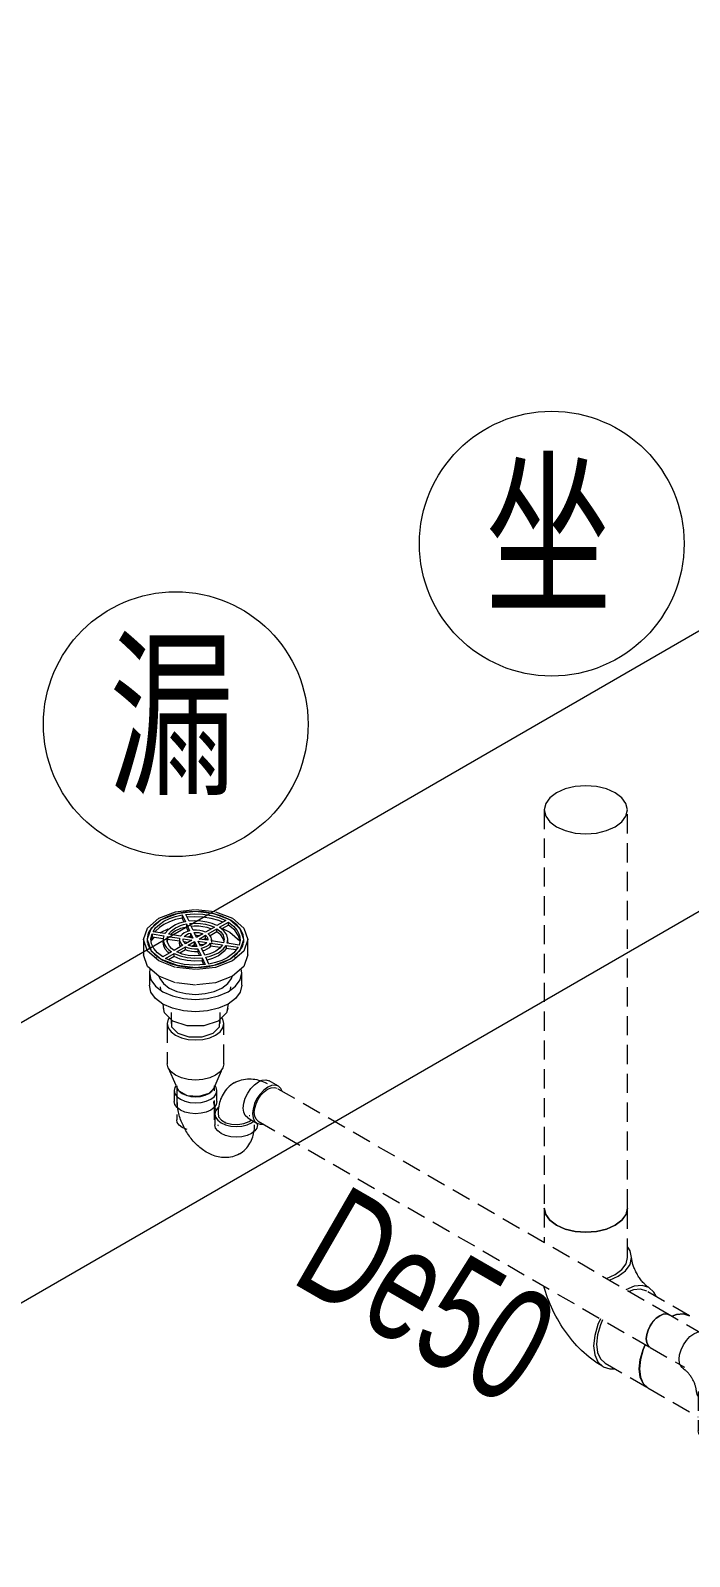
# Model space of a CAD drawing. Header units: millimetres. Extents: x 160489 to 365751, y -78341 to 15608.
# Drawn here: x 184804 to 185676, y -67727 to -65710 of the extents above; entities that cross this region are included whole.
import ezdxf

# ---------------------------------------------------------------- set-up
doc = ezdxf.new("R2010")
doc.units = ezdxf.units.MM
doc.linetypes.add('长划线_2', pattern=[38.1, 25.4, -12.7])
for name, color, linetype, lineweight in [('A-____-NOTE-TEXT', 7, 'Continuous', 5), ('G-____-____-SYMB', 7, 'Continuous', 5), ('P-PIPE-____-IDEN', 7, 'Continuous', 5), ('P-PIPE-____-OTLN', 7, 'Continuous', 35)]:
    doc.layers.add(name, color=color, linetype=linetype, lineweight=lineweight)
doc.styles.add('TJ_FangSong', font='', dxfattribs={"width": 0.7, "height": 150})
doc.styles.add('TJ_FangSong_B', font='', dxfattribs={"width": 0.7, "height": 175})
doc.styles.get('TJ_FangSong').set_extended_font_data('TJ_FangSong')
doc.styles.get('TJ_FangSong_B').set_extended_font_data('TJ_FangSong', bold=True)

# ---------------------------------------------------------------- blocks, each defined once
blk = doc.blocks.new('弯头_热熔对接-塑料-复合管 - 标准-2491998-卫生间WC1 排水系统图')
at = {"layer": 'P-PIPE-____-OTLN', "linetype": '长划线_2', "lineweight": 5}
for p, q in [((114658.9, -67267.1), (114658.9, -67312.6)), ((114768.9, -67332.4), (114768.9, -67267.1)), ((114741.4, -67359.9), (114752.8, -67354.8)), ((114745.1, -67362.3), (114756.7, -67357.1)), ((114851, -67409.3), (114794.5, -67376.6)), ((114739.5, -67471.9), (114796, -67504.5))]:
    blk.add_line(p, q, dxfattribs=at)
for points in [[(114658.9, -67267.1, 0), (114660.8, -67275.3, 0), (114666.3, -67283, 0), (114675.1, -67289.5, 0), (114686.4, -67294.6, 0), (114699.7, -67297.7, 0), (114713.9, -67298.8, 0), (114728.2, -67297.7, 0), (114741.4, -67294.6, 0), (114752.8, -67289.5, 0)], [(114752.8, -67289.5, 0), (114761.6, -67283, 0), (114767.1, -67275.3, 0), (114768.9, -67267.1, 0)], [(114756.7, -67357.1, 0), (114766.3, -67349.9, 0), (114772.4, -67341.4, 0), (114774.4, -67332.4, 0), (114772.4, -67323.4, 0), (114769.4, -67318.4, 0)], [(114752.8, -67354.8, 0), (114761.6, -67348.3, 0), (114767.1, -67340.6, 0), (114768.9, -67332.4, 0)], [(114797.2, -67371.9, 0), (114796.9, -67371.6, 0), (114796.4, -67371.3, 0), (114795.9, -67371, 0), (114795.2, -67370.5, 0), (114794.6, -67370, 0), (114793.8, -67369.3, 0), (114793, -67368.6, 0), (114792.2, -67367.9, 0), (114791.3, -67367, 0), (114790.4, -67366.1, 0), (114789.5, -67365.1, 0), (114788.6, -67364, 0), (114787.7, -67362.9, 0), (114786.8, -67361.8, 0), (114785.9, -67360.6, 0), (114785, -67359.3, 0), (114784.1, -67358, 0), (114783.2, -67356.7, 0), (114782.4, -67355.3, 0), (114781.6, -67353.9, 0), (114780.8, -67352.5, 0), (114780.1, -67351.1, 0), (114779.4, -67349.7, 0), (114778.7, -67348.3, 0), (114778.1, -67346.9, 0), (114777.5, -67345.5, 0), (114777, -67344.1, 0), (114776.6, -67342.8, 0), (114776.1, -67341.5, 0), (114775.8, -67340.3, 0), (114775.5, -67339.1, 0), (114775.2, -67337.9, 0), (114775, -67336.9, 0), (114774.8, -67335.9, 0), (114774.6, -67335, 0), (114774.6, -67334.2, 0), (114774.5, -67333.5, 0), (114774.5, -67332.9, 0), (114774.4, -67332.5, 0), (114774.4, -67332.4, 0)], [(114736.7, -67476.6, 0), (114732.8, -67474.3, 0), (114729.1, -67471.9, 0), (114725.4, -67469.3, 0), (114721.8, -67466.7, 0), (114718.3, -67463.9, 0), (114714.9, -67461.1, 0), (114711.6, -67458.2, 0), (114708.4, -67455.2, 0), (114705.3, -67452.1, 0), (114702.2, -67448.9, 0), (114699.2, -67445.7, 0), (114696.4, -67442.3, 0), (114693.6, -67438.9, 0), (114690.8, -67435.5, 0), (114688.2, -67432, 0), (114685.6, -67428.4, 0), (114683.2, -67424.8, 0), (114680.8, -67421.1, 0), (114678.5, -67417.3, 0), (114676.3, -67413.5, 0), (114674.2, -67409.7, 0), (114672.1, -67405.8, 0), (114670.2, -67401.8, 0), (114668.3, -67397.8, 0), (114666.6, -67393.8, 0), (114664.9, -67389.7, 0), (114663.4, -67385.6, 0), (114661.9, -67381.5, 0), (114660.6, -67377.3, 0), (114659.3, -67373.1, 0), (114658.5, -67370.1, 0)], [(114806.8, -67383.2, 0), (114804, -67378.2, 0), (114797.2, -67371.9, 0), (114788.4, -67369.1, 0), (114778, -67370.1, 0), (114767, -67374.9, 0)], [(114794.5, -67376.6, 0), (114786.4, -67374.1, 0), (114777, -67375.1, 0), (114771.4, -67377.1, 0)], [(114851, -67409.3, 0), (114843, -67406.8, 0), (114833.6, -67407.7, 0), (114827.9, -67409.8, 0)], [(114733.3, -67413.2, 0), (114729.9, -67420.9, 0), (114725.7, -67435.3, 0), (114724.2, -67449, 0), (114725.7, -67460.9, 0), (114729.9, -67470.3, 0), (114736.7, -67476.6, 0), (114745.6, -67479.4, 0), (114751.3, -67479.3, 0)], [(114736.1, -67414.8, 0), (114733.3, -67421.2, 0), (114729.4, -67434.3, 0), (114728.1, -67446.7, 0), (114729.4, -67457.6, 0), (114733.3, -67466.2, 0), (114739.5, -67471.9, 0)], [(114792.6, -67447.6, 0), (114789.9, -67453.9, 0), (114786, -67467, 0), (114784.7, -67479.4, 0), (114786, -67490.2, 0), (114789.9, -67498.8, 0), (114796, -67504.5, 0)]]:
    blk.add_polyline3d(points, dxfattribs=at)
blk = doc.blocks.new('存水弯_P 型-塑料-复合管 - 标准-2506992-卫生间WC1 排水系统图')
at = {"layer": 'P-PIPE-____-OTLN', "linetype": '长划线_2', "lineweight": 5}
for p, q in [((114307.3, -67105.8), (114295, -67098.7)), ((114169.5, -67111.5), (114169.5, -67125.8)), ((114226, -67125.8), (114226, -67111.5)), ((114223.4, -67142.6), (114223.4, -67156.9)), ((114266.7, -67147.7), (114279, -67154.8)), ((114268.7, -67152.5), (114271.6, -67150.4)), ((114276, -67140), (114276, -67140.1)), ((114237.9, -67152.1), (114237.8, -67152)), ((114271.6, -67154.2), (114274.6, -67152.2)), ((114279.9, -67156.9), (114279.9, -67155.1))]:
    blk.add_line(p, q, dxfattribs=at)
for points in [[(114172, -67104.7, 0), (114170.4, -67107.3, 0), (114169.5, -67111.5, 0), (114170.4, -67115.7, 0), (114173.3, -67119.7, 0), (114177.8, -67123, 0), (114183.6, -67125.6, 0), (114190.4, -67127.3, 0), (114197.8, -67127.8, 0), (114205.1, -67127.3, 0), (114211.9, -67125.6, 0), (114217.8, -67123, 0)], [(114217.8, -67123, 0), (114222.2, -67119.7, 0), (114225.1, -67115.7, 0), (114226, -67111.5, 0), (114225.1, -67107.3, 0), (114223.7, -67105, 0)], [(114248.8, -67101.4, 0), (114246.5, -67102.8, 0), (114244.3, -67104.4, 0), (114242.3, -67106.1, 0), (114240.3, -67107.9, 0), (114238.6, -67109.9, 0), (114236.9, -67111.9, 0), (114235.4, -67114, 0), (114234.1, -67116.1, 0), (114232.9, -67118.3, 0), (114231.9, -67120.6, 0), (114230.9, -67122.8, 0), (114230.1, -67125.1, 0), (114229.5, -67127.4, 0), (114228.9, -67129.7, 0), (114228.4, -67132, 0), (114228.1, -67134.3, 0), (114227.8, -67136.6, 0), (114227.6, -67138.9, 0), (114227.5, -67141.2, 0), (114227.5, -67142.6, 0)], [(114248.8, -67101.4, 0), (114251.2, -67100.1, 0), (114253.6, -67099, 0), (114256.1, -67098.1, 0), (114258.7, -67097.3, 0), (114261.2, -67096.8, 0), (114263.8, -67096.4, 0), (114266.4, -67096.1, 0), (114268.9, -67096, 0), (114271.4, -67096.1, 0), (114273.9, -67096.3, 0), (114276.3, -67096.6, 0), (114278.7, -67097.1, 0), (114281, -67097.6, 0), (114283.2, -67098.3, 0), (114285.5, -67099, 0), (114287.6, -67099.9, 0), (114289.8, -67100.8, 0), (114291.8, -67101.8, 0), (114292.6, -67102.1, 0)], [(114266.7, -67147.7, 0), (114263.5, -67144.7, 0), (114261.5, -67140.3, 0), (114260.8, -67134.7, 0), (114261.5, -67128.3, 0), (114263.5, -67121.6, 0), (114266.7, -67115, 0), (114270.8, -67108.9, 0), (114275.6, -67103.8, 0), (114280.8, -67100.1, 0)], [(114293.2, -67107.2, 0), (114288, -67111, 0), (114283.2, -67116.1, 0), (114279, -67122.1, 0), (114275.8, -67128.7, 0), (114273.8, -67135.5, 0), (114273.2, -67141.8, 0), (114273.8, -67147.4, 0), (114275.8, -67151.8, 0), (114279, -67154.8, 0), (114283.2, -67156.1, 0), (114286.8, -67155.8, 0)], [(114280.8, -67100.1, 0), (114286, -67097.9, 0), (114290.8, -67097.4, 0), (114295, -67098.7, 0)], [(114312.2, -67112.3, 0), (114310.5, -67108.7, 0), (114307.3, -67105.8, 0), (114303.2, -67104.5, 0), (114298.3, -67105, 0), (114293.2, -67107.2, 0)], [(114217.8, -67137.3, 0), (114211.9, -67139.9, 0), (114205.1, -67141.5, 0), (114197.8, -67142.1, 0), (114190.4, -67141.5, 0), (114183.6, -67139.9, 0), (114177.8, -67137.3, 0), (114173.3, -67133.9, 0), (114170.4, -67130, 0), (114169.5, -67125.8, 0)], [(114255.8, -67195.2, 0), (114253.6, -67196.4, 0), (114251.2, -67197.4, 0), (114248.9, -67198.3, 0), (114246.5, -67199, 0), (114244, -67199.5, 0), (114241.6, -67199.9, 0), (114239.2, -67200.1, 0), (114236.8, -67200.2, 0), (114234.5, -67200.2, 0), (114232.2, -67200, 0), (114230, -67199.7, 0), (114227.8, -67199.2, 0), (114225.6, -67198.7, 0), (114223.5, -67198.1, 0), (114221.5, -67197.4, 0), (114219.5, -67196.7, 0), (114217.5, -67195.8, 0), (114215.6, -67194.9, 0), (114213.8, -67194, 0), (114212, -67192.9, 0), (114210.2, -67191.8, 0), (114208.5, -67190.7, 0), (114206.8, -67189.5, 0), (114205.2, -67188.3, 0), (114203.6, -67187, 0), (114202, -67185.6, 0), (114200.5, -67184.2, 0), (114199, -67182.8, 0), (114197.5, -67181.4, 0), (114196.1, -67179.9, 0), (114194.7, -67178.3, 0), (114193.4, -67176.7, 0), (114192.1, -67175.1, 0), (114190.8, -67173.5, 0), (114189.6, -67171.8, 0), (114188.4, -67170.1, 0), (114187.2, -67168.4, 0), (114186.1, -67166.6, 0), (114185, -67164.9, 0), (114184, -67163, 0), (114183, -67161.2, 0), (114182.1, -67159.4, 0), (114181.2, -67157.5, 0), (114180.3, -67155.6, 0), (114179.5, -67153.7, 0), (114178.7, -67151.8, 0), (114178, -67149.8, 0), (114177.3, -67147.9, 0), (114176.7, -67145.9, 0), (114176.2, -67143.9, 0), (114175.6, -67141.9, 0), (114175.2, -67139.9, 0), (114174.8, -67137.9, 0), (114174.4, -67135.8, 0), (114174.1, -67133.8, 0), (114173.9, -67131.8, 0), (114173.8, -67129.7, 0), (114173.7, -67127.6, 0), (114173.6, -67125.8, 0)], [(114226, -67125.8, 0), (114225.1, -67130, 0), (114222.2, -67133.9, 0), (114217.8, -67137.3, 0)], [(114225, -67137.4, 0), (114224.7, -67136.6, 0), (114224.3, -67135.7, 0), (114223.9, -67134.9, 0), (114223.6, -67134, 0), (114223.3, -67133.2, 0), (114223.1, -67132.4, 0), (114222.8, -67131.6, 0), (114222.6, -67130.8, 0), (114222.4, -67130.1, 0), (114222.3, -67129.3, 0), (114222.2, -67128.7, 0), (114222.1, -67128, 0), (114222, -67127.4, 0), (114221.9, -67126.9, 0), (114221.9, -67126.3, 0), (114221.9, -67125.9, 0), (114221.9, -67125.8, 0)], [(114228.1, -67133.5, 0), (114227.1, -67134.4, 0), (114224.3, -67138.4, 0), (114223.4, -67142.6, 0), (114224.3, -67146.8, 0), (114227.1, -67150.8, 0), (114231.6, -67154.2, 0), (114237.5, -67156.8, 0), (114244.3, -67158.4, 0), (114251.6, -67158.9, 0), (114259, -67158.4, 0), (114265.8, -67156.8, 0), (114271.6, -67154.2, 0)], [(114227.6, -67141.4, 0), (114228.3, -67146.2, 0), (114231.9, -67150.6, 0), (114237.8, -67154, 0), (114245.4, -67156.1, 0), (114253.7, -67156.5, 0), (114261.8, -67155.2, 0), (114268.7, -67152.5, 0)], [(114268.6, -67144.3, 0), (114268.6, -67144.3, 0), (114268.7, -67144.3, 0), (114268.9, -67144.4, 0), (114269.2, -67144.5, 0), (114269.5, -67144.6, 0), (114269.6, -67144.6, 0)], [(114271.6, -67168.4, 0), (114265.8, -67171, 0), (114259, -67172.6, 0), (114251.6, -67173.2, 0), (114244.3, -67172.6, 0), (114237.5, -67171, 0), (114231.6, -67168.4, 0), (114227.1, -67165, 0), (114224.3, -67161.1, 0), (114223.4, -67156.9, 0)], [(114227.4, -67158.1, 0), (114227.4, -67158.1, 0), (114227.4, -67158, 0), (114227.5, -67157.8, 0), (114227.5, -67157.6, 0), (114227.5, -67157.3, 0), (114227.5, -67156.9, 0), (114227.5, -67156.9, 0)], [(114255.8, -67195.2, 0), (114258, -67193.8, 0), (114260, -67192.4, 0), (114262, -67190.7, 0), (114263.8, -67189, 0), (114265.5, -67187.2, 0), (114267, -67185.3, 0), (114268.4, -67183.3, 0), (114269.6, -67181.3, 0), (114270.8, -67179.2, 0), (114271.7, -67177.1, 0), (114272.6, -67175, 0), (114273.3, -67172.9, 0), (114274, -67170.8, 0), (114274.5, -67168.7, 0), (114274.9, -67166.6, 0), (114275.3, -67164.5, 0), (114275.5, -67162.4, 0), (114275.7, -67160.3, 0), (114275.8, -67158.2, 0), (114275.8, -67156.9, 0)], [(114279.9, -67156.9, 0), (114279, -67161.1, 0), (114276.1, -67165, 0), (114271.6, -67168.4, 0)]]:
    blk.add_polyline3d(points, dxfattribs=at)
blk = doc.blocks.new('P-有水封地漏 - 圆形 - PVC-U - 50 mm-2508901-卫生间WC1 排水系统图')
at = {"layer": 'P-PIPE-____-OTLN', "linetype": '长划线_2', "lineweight": 5}
for p, q in [((114180.1, -66879.4), (114184.3, -66888.5)), ((114180.1, -66879.4), (114180.1, -66883.5)), ((114182.6, -66888.9), (114180.1, -66883.5)), ((114189.1, -66887.8), (114184.9, -66878.7)), ((114237.7, -66886.8), (114226.1, -66893.5)), ((114140.2, -66908.6), (114138.9, -66913.6)), ((114140.2, -66904.5), (114156, -66906.9)), ((114140.2, -66904.5), (114140.2, -66908.6)), ((114155.1, -66910.9), (114140.2, -66908.6)), ((114157.3, -66904.1), (114141.5, -66901.7)), ((114160.8, -66907.7), (114176.6, -66910.1)), ((114160.8, -66907.7), (114160.8, -66911.8)), ((114177.9, -66907.3), (114162.1, -66904.9)), ((114194.2, -66909.9), (114182.8, -66908.1)), ((114185.6, -66891.3), (114189.9, -66900.5)), ((114185.6, -66891.3), (114185.6, -66895.4)), ((114188.2, -66900.9), (114185.6, -66895.4)), ((114194.7, -66899.7), (114190.4, -66890.6)), ((114191.2, -66903.3), (114194.2, -66909.9)), ((114191.2, -66903.3), (114191.2, -66907.4)), ((114192.2, -66909.5), (114191.2, -66907.4)), ((114199, -66909.1), (114196, -66902.5)), ((114207.4, -66904.3), (114199, -66909.1)), ((114202.6, -66911.2), (114210.9, -66906.3)), ((114210.9, -66910.4), (114210.9, -66906.3)), ((114222.6, -66895.5), (114211, -66902.2)), ((114214.5, -66904.3), (114226.1, -66897.6)), ((114226.1, -66901.7), (114217.1, -66906.8)), ((114226.1, -66901.7), (114226.1, -66897.6)), ((114229.6, -66895.5), (114241.2, -66888.9)), ((114241.2, -66892.9), (114232.5, -66897.9)), ((114233.3, -66897.5), (114243, -66902.1)), ((114241.2, -66892.9), (114241.2, -66888.9)), ((114243, -66902.1), (114256.5, -66913.6)), ((114128.8, -66911.9), (114128.8, -66932.3)), ((114133.8, -66911.9), (114133.8, -66916)), ((114133.8, -66911.9), (114138.4, -66925.7)), ((114138.6, -66926), (114139.1, -66926.7)), ((114139, -66913.6), (114143.3, -66908.9)), ((114139.1, -66926.7), (114152.5, -66938)), ((114165.9, -66928.3), (114154.3, -66934.9)), ((114155.1, -66911.9), (114155.1, -66916)), ((114160.8, -66911.8), (114160.2, -66914.3)), ((114176.6, -66914.2), (114160.8, -66911.8)), ((114181, -66919.5), (114169.4, -66926.2)), ((114172.9, -66928.3), (114184.5, -66921.6)), ((114176.4, -66911.9), (114176.4, -66916)), ((114184.5, -66925.7), (114177.1, -66929.9)), ((114181.5, -66910.9), (114192.9, -66912.6)), ((114187.3, -66915.9), (114182.5, -66915.1)), ((114184.5, -66925.7), (114184.5, -66921.6)), ((114192.9, -66912.6), (114184.6, -66917.5)), ((114188.1, -66919.5), (114196.5, -66914.7)), ((114196.5, -66918.8), (114192.8, -66920.9)), ((114196.5, -66914.7), (114199.5, -66921.3)), ((114196.5, -66918.8), (114196.5, -66914.7)), ((114197.6, -66921.3), (114196.5, -66918.8)), ((114200.8, -66924.1), (114205.1, -66933.2)), ((114200.8, -66924.1), (114200.8, -66928.2)), ((114203.2, -66933.3), (114200.8, -66928.2)), ((114201.3, -66913.9), (114212.7, -66915.7)), ((114204.3, -66920.5), (114201.3, -66913.9)), ((114214, -66912.9), (114202.6, -66911.2)), ((114208.2, -66919.1), (114203.8, -66918.4)), ((114209.9, -66932.5), (114205.7, -66923.3)), ((114210.9, -66910.4), (114208.2, -66912)), ((114217.6, -66916.5), (114233.4, -66918.9)), ((114217.6, -66916.5), (114217.6, -66920.5)), ((114230.4, -66922.5), (114217.6, -66920.5)), ((114234.7, -66916.1), (114218.9, -66913.7)), ((114219.1, -66916), (114219.1, -66911.9)), ((114238.2, -66919.7), (114254, -66922.1)), ((114238.2, -66919.7), (114238.2, -66923.7)), ((114251.2, -66925.7), (114238.2, -66923.7)), ((114255.3, -66919.3), (114239.5, -66916.9)), ((114240.4, -66916), (114240.4, -66911.9)), ((114240.4, -66915.3), (114240.4, -66917)), ((114261.8, -66916), (114261.8, -66911.9)), ((114266.8, -66932.3), (114266.8, -66911.9)), ((114145.4, -66934.8), (114145.5, -66935.6)), ((114157.8, -66937), (114169.4, -66930.3)), ((114169.4, -66934.4), (114162, -66938.7)), ((114169.4, -66934.4), (114169.4, -66930.3)), ((114206.4, -66936), (114210.6, -66945.1)), ((114206.4, -66936), (114206.4, -66940.1)), ((114208.7, -66945.3), (114206.4, -66940.1)), ((114215.4, -66944.4), (114211.2, -66935.3)), ((114250, -66935.6), (114250.1, -66934.8)), ((114136.8, -66956), (114136.8, -66972.3)), ((114258.8, -66955.9), (114258.1, -66950.9)), ((114258.8, -66972.3), (114258.8, -66956)), ((114151.1, -66974.5), (114151.6, -66978.1)), ((114243.9, -66978.1), (114244.4, -66974.5)), ((114154.3, -66997), (114155.4, -67004.5)), ((114165.3, -67008.5), (114165.3, -67022.9)), ((114230.3, -67022.9), (114230.3, -67008.5)), ((114240.1, -67004.5), (114241.2, -66997))]:
    blk.add_line(p, q, dxfattribs=at)
for points in [[(114149, -66940.1, 0), (114134, -66927.1, 0), (114128.8, -66911.9, 0), (114134, -66896.7, 0), (114149, -66883.7, 0), (114171.3, -66875.1, 0), (114197.8, -66872.1, 0), (114224.2, -66875.1, 0), (114246.5, -66883.7, 0)], [(114243, -66885.8, 0), (114222.2, -66877.8, 0), (114197.8, -66874.9, 0), (114173.3, -66877.8, 0), (114152.5, -66885.8, 0), (114138.6, -66897.8, 0), (114133.8, -66911.6, 0)], [(114152.5, -66885.8, 0), (114143, -66892.8, 0), (114136.6, -66900.9, 0)], [(114141.5, -66901.7, 0), (114145, -66896.6, 0), (114149.9, -66892, 0), (114156, -66887.8, 0)], [(114246.5, -66883.7, 0), (114261.5, -66896.7, 0), (114266.8, -66911.9, 0), (114261.5, -66927.1, 0), (114246.5, -66940.1, 0), (114224.2, -66948.7, 0), (114197.8, -66951.7, 0), (114171.3, -66948.7, 0), (114149, -66940.1, 0)], [(114178.8, -66876.6, 0), (114169.2, -66878.8, 0), (114160.4, -66881.9, 0), (114152.5, -66885.8, 0)], [(114156, -66887.8, 0), (114163.2, -66884.3, 0), (114171.3, -66881.4, 0), (114180.1, -66879.4, 0)], [(114180.1, -66883.5, 0), (114171.3, -66885.5, 0), (114163.3, -66888.3, 0), (114156, -66891.9, 0)], [(114184.3, -66888.5, 0), (114179.7, -66889.6, 0), (114175.4, -66890.9, 0), (114171.3, -66892.6, 0), (114167.6, -66894.5, 0)], [(114183.6, -66875.9, 0), (114181.2, -66876.2, 0), (114178.8, -66876.6, 0)], [(114241.2, -66884.8, 0), (114231.4, -66880.5, 0), (114220.2, -66877.3, 0), (114208.3, -66875.5, 0), (114195.9, -66875, 0), (114183.6, -66875.9, 0)], [(114184.9, -66878.7, 0), (114196.2, -66877.8, 0), (114207.5, -66878.3, 0), (114218.4, -66880, 0), (114228.6, -66882.9, 0), (114237.7, -66886.8, 0)], [(114233.8, -66889, 0), (114228.6, -66886.9, 0), (114218.4, -66884.1, 0), (114207.5, -66882.4, 0), (114196.2, -66881.9, 0), (114186.7, -66882.5, 0)], [(114226.1, -66893.5, 0), (114219.7, -66890.8, 0), (114212.6, -66888.8, 0), (114204.9, -66887.6, 0), (114197, -66887.3, 0), (114189.1, -66887.8, 0)], [(114198.3, -66948.8, 0), (114222.2, -66946, 0), (114243, -66938, 0), (114256.9, -66926, 0), (114261.8, -66911.9, 0), (114256.9, -66897.8, 0), (114243, -66885.8, 0)], [(114244.7, -66886.8, 0), (114243, -66885.8, 0), (114241.2, -66884.8, 0)], [(114260.2, -66920.1, 0), (114261.7, -66913, 0), (114260.9, -66905.8, 0), (114257.7, -66898.9, 0), (114252.2, -66892.5, 0), (114244.7, -66886.8, 0)], [(114135.3, -66903.7, 0), (114133.8, -66910.8, 0), (114134.6, -66918, 0), (114137.8, -66924.9, 0), (114143.3, -66931.3, 0), (114150.8, -66937, 0)], [(114136.6, -66900.9, 0), (114135.9, -66902.3, 0), (114135.3, -66903.7, 0)], [(114154.3, -66934.9, 0), (114147.5, -66929.7, 0), (114142.5, -66923.8, 0), (114139.6, -66917.5, 0), (114138.8, -66911, 0), (114140.2, -66904.5, 0)], [(114156, -66891.9, 0), (114149.9, -66896.1, 0), (114145, -66900.7, 0), (114143.9, -66902.1, 0)], [(114150.9, -66903, 0), (114152.5, -66902.1, 0), (114161.7, -66897.7, 0)], [(114156, -66906.9, 0), (114155.1, -66910.7, 0), (114155.3, -66914.5, 0), (114156.5, -66918.3, 0), (114158.7, -66921.9, 0), (114161.9, -66925.2, 0), (114165.9, -66928.3, 0)], [(114167.6, -66894.5, 0), (114161.4, -66899, 0), (114157.3, -66904.1, 0)], [(114169.4, -66926.2, 0), (114166, -66923.6, 0), (114163.3, -66920.6, 0), (114161.4, -66917.5, 0), (114160.3, -66914.3, 0), (114160.1, -66911, 0), (114160.8, -66907.7, 0)], [(114162.1, -66904.9, 0), (114165.8, -66900.4, 0), (114171.1, -66896.5, 0)], [(114171.1, -66900.6, 0), (114168.2, -66902.5, 0), (114165.8, -66904.5, 0), (114164.9, -66905.3, 0)], [(114171.1, -66896.5, 0), (114174.3, -66894.9, 0), (114177.9, -66893.4, 0), (114181.6, -66892.2, 0), (114185.6, -66891.3, 0)], [(114185.6, -66895.4, 0), (114177.9, -66897.5, 0), (114171.1, -66900.6, 0)], [(114182.7, -66903.2, 0), (114179.9, -66905.1, 0), (114177.9, -66907.3, 0)], [(114189.9, -66900.5, 0), (114187.3, -66901.2, 0), (114184.8, -66902.1, 0), (114182.7, -66903.2, 0)], [(114182.8, -66908.1, 0), (114184.3, -66906.6, 0), (114186.2, -66905.2, 0)], [(114186.2, -66905.2, 0), (114188.5, -66904.1, 0), (114191.2, -66903.3, 0)], [(114191.2, -66907.4, 0), (114188.5, -66908.2, 0), (114187.3, -66908.8, 0)], [(114190.4, -66890.6, 0), (114197.3, -66890.2, 0), (114204.1, -66890.5, 0), (114210.8, -66891.5, 0), (114217, -66893.2, 0), (114222.6, -66895.5, 0)], [(114218, -66897.6, 0), (114212.9, -66896.1, 0), (114207.5, -66895, 0), (114201.9, -66894.4, 0), (114196.1, -66894.3, 0), (114192.3, -66894.5, 0)], [(114211, -66902.2, 0), (114207.3, -66900.9, 0), (114203.3, -66900, 0), (114199, -66899.6, 0), (114194.7, -66899.7, 0)], [(114196, -66902.5, 0), (114199, -66902.5, 0), (114202, -66902.8, 0), (114204.8, -66903.4, 0), (114207.4, -66904.3, 0)], [(114202.7, -66907, 0), (114202, -66906.9, 0), (114199, -66906.6, 0), (114197.9, -66906.6, 0)], [(114210.9, -66906.3, 0), (114212.5, -66907.8, 0), (114213.5, -66909.5, 0), (114214, -66911.2, 0), (114214, -66912.9, 0)], [(114218.9, -66913.7, 0), (114219, -66911.2, 0), (114218.4, -66908.7, 0), (114216.8, -66906.4, 0), (114214.5, -66904.3, 0)], [(114226.1, -66897.6, 0), (114231, -66901.7, 0), (114234.1, -66906.3, 0), (114235.4, -66911.2, 0), (114234.7, -66916.1, 0)], [(114235.2, -66913.6, 0), (114234.1, -66910.4, 0), (114231, -66905.7, 0), (114226.1, -66901.7, 0)], [(114239.5, -66916.9, 0), (114240.4, -66911.2, 0), (114239, -66905.5, 0), (114235.3, -66900.2, 0), (114229.6, -66895.5, 0)], [(114241.2, -66888.9, 0), (114248, -66894.1, 0), (114253, -66900, 0), (114255.9, -66906.3, 0), (114256.7, -66912.8, 0), (114255.3, -66919.3, 0)], [(114256.6, -66913.6, 0), (114254.7, -66907.2, 0), (114249.5, -66899.6, 0), (114241.2, -66892.9, 0)], [(114162.7, -66930, 0), (114161.2, -66928.7, 0), (114157.7, -66924.5, 0), (114155.7, -66920.1, 0), (114155.1, -66915.6, 0)], [(114205.1, -66933.2, 0), (114196.5, -66933.6, 0), (114188, -66932.9, 0), (114180, -66931.1, 0), (114172.9, -66928.3, 0)], [(114178.3, -66921.1, 0), (114177.1, -66919.2, 0), (114176.5, -66916.7, 0), (114176.4, -66916, 0)], [(114176.6, -66910.1, 0), (114176.5, -66912.6, 0), (114177.1, -66915.1, 0), (114178.7, -66917.4, 0), (114181, -66919.5, 0)], [(114184.6, -66917.5, 0), (114183, -66916, 0), (114182, -66914.3, 0), (114181.5, -66912.6, 0), (114181.5, -66910.9, 0)], [(114184.5, -66921.6, 0), (114188.2, -66922.9, 0), (114192.2, -66923.8, 0), (114196.5, -66924.2, 0), (114200.8, -66924.1, 0)], [(114200.8, -66928.2, 0), (114196.5, -66928.3, 0), (114192.2, -66927.9, 0), (114188.2, -66927, 0), (114184.5, -66925.7, 0)], [(114199.5, -66921.3, 0), (114196.5, -66921.3, 0), (114193.5, -66921, 0), (114190.7, -66920.4, 0), (114188.1, -66919.5, 0)], [(114209.3, -66918.6, 0), (114207, -66919.7, 0), (114204.3, -66920.5, 0)], [(114205.7, -66923.3, 0), (114209.5, -66922.2, 0), (114212.8, -66920.6, 0)], [(114212.8, -66924.7, 0), (114209.5, -66926.3, 0), (114207.4, -66927, 0)], [(114212.7, -66915.7, 0), (114211.2, -66917.2, 0), (114209.3, -66918.6, 0)], [(114224.4, -66927.3, 0), (114220, -66929.4, 0), (114215.2, -66931.2, 0), (114209.9, -66932.5, 0)], [(114213.1, -66912.8, 0), (114212.5, -66911.9, 0), (114210.9, -66910.4, 0)], [(114212.8, -66920.6, 0), (114215.6, -66918.7, 0), (114217.6, -66916.5, 0)], [(114217.6, -66920.5, 0), (114215.6, -66922.8, 0), (114212.8, -66924.7, 0)], [(114233.4, -66918.9, 0), (114229.7, -66923.4, 0), (114224.4, -66927.3, 0)], [(114227.9, -66929.3, 0), (114234.1, -66924.8, 0), (114238.2, -66919.7, 0)], [(114238.2, -66923.7, 0), (114235.7, -66927.3, 0), (114232.2, -66930.5, 0), (114227.9, -66933.4, 0)], [(114254, -66922.1, 0), (114248.2, -66929.5, 0), (114239.5, -66936, 0)], [(114243, -66938, 0), (114252.5, -66931, 0), (114258.9, -66922.8, 0)], [(114258.9, -66922.8, 0), (114259.6, -66921.5, 0), (114260.2, -66920.1, 0)], [(114149, -66960.5, 0), (114134, -66947.6, 0), (114128.8, -66932.3, 0)], [(114266.8, -66932.3, 0), (114261.5, -66947.6, 0), (114246.5, -66960.5, 0), (114224.2, -66969.1, 0), (114197.8, -66972.1, 0), (114171.3, -66969.1, 0), (114149, -66960.5, 0)], [(114150.8, -66937, 0), (114152.5, -66938, 0), (114154.3, -66939, 0)], [(114152.5, -66938, 0), (114173.3, -66946, 0), (114197.8, -66948.8, 0)], [(114154.3, -66939, 0), (114164.2, -66943.4, 0), (114175.3, -66946.5, 0), (114187.2, -66948.3, 0), (114199.6, -66948.8, 0), (114211.9, -66947.9, 0)], [(114210.6, -66945.1, 0), (114196.5, -66946, 0), (114182.5, -66944.8, 0), (114169.3, -66941.8, 0), (114157.8, -66937, 0)], [(114169.4, -66930.3, 0), (114177.5, -66933.6, 0), (114186.7, -66935.7, 0), (114196.5, -66936.5, 0), (114206.4, -66936, 0)], [(114206.4, -66940.1, 0), (114196.5, -66940.6, 0), (114186.7, -66939.8, 0), (114177.5, -66937.7, 0), (114169.4, -66934.4, 0)], [(114211.2, -66935.3, 0), (114217.3, -66933.8, 0), (114222.9, -66931.8, 0), (114227.9, -66929.3, 0)], [(114211.9, -66947.9, 0), (114214.3, -66947.6, 0), (114216.7, -66947.2, 0)], [(114227.9, -66933.4, 0), (114220.2, -66936.9, 0), (114213, -66939, 0)], [(114239.5, -66936, 0), (114232.3, -66939.5, 0), (114224.2, -66942.4, 0), (114215.4, -66944.4, 0)], [(114216.7, -66947.2, 0), (114226.3, -66945, 0), (114235.1, -66941.9, 0), (114243, -66938, 0)], [(114137.4, -66950.9, 0), (114136.8, -66956, 0), (114138.8, -66965.1, 0), (114144.9, -66973.6, 0), (114154.6, -66980.9, 0), (114167.3, -66986.5, 0), (114182, -66990, 0), (114197.8, -66991.2, 0), (114213.5, -66990, 0), (114228.3, -66986.5, 0), (114240.9, -66980.9, 0)], [(114149.3, -66960.7, 0), (114150.3, -66963.3, 0), (114155.2, -66970.2, 0), (114163, -66976, 0)], [(114163, -66976, 0), (114173.2, -66980.6, 0), (114185, -66983.4, 0), (114197.8, -66984.4, 0), (114210.5, -66983.4, 0), (114222.3, -66980.6, 0), (114232.5, -66976, 0), (114240.3, -66970.2, 0), (114245.2, -66963.3, 0), (114246.2, -66960.7, 0)], [(114240.9, -66980.9, 0), (114250.6, -66973.6, 0), (114256.7, -66965.1, 0), (114258.8, -66956, 0)], [(114240.9, -66997.2, 0), (114228.3, -67002.8, 0), (114213.5, -67006.3, 0), (114197.8, -67007.5, 0), (114182, -67006.3, 0), (114167.3, -67002.8, 0), (114154.6, -66997.2, 0), (114144.9, -66989.9, 0), (114138.8, -66981.4, 0), (114136.8, -66972.3, 0)], [(114258.8, -66972.3, 0), (114256.7, -66981.4, 0), (114250.6, -66989.9, 0), (114240.9, -66997.2, 0)], [(114167.7, -67019.9, 0), (114156.7, -67008.9, 0), (114155.3, -67002.2, 0)], [(114240.3, -67002.5, 0), (114238.8, -67008.9, 0), (114227.8, -67019.9, 0), (114208.8, -67026.2, 0), (114186.8, -67026.2, 0), (114167.7, -67019.9, 0)], [(114174.8, -67036.2, 0), (114166.4, -67027.8, 0), (114166.2, -67018.4, 0)], [(114229.3, -67018.4, 0), (114229.1, -67027.8, 0), (114220.7, -67036.2, 0), (114206.2, -67041.1, 0), (114189.3, -67041.1, 0), (114174.8, -67036.2, 0)]]:
    blk.add_polyline3d(points, dxfattribs=at)
blk = doc.blocks.new('弯头_热熔对接-塑料-复合管 - 标准-2506396-卫生间WC1 排水系统图')
at = {"layer": 'P-PIPE-____-OTLN', "linetype": '长划线_2', "lineweight": 5}
for p, q in [((114869.2, -67434), (114824.1, -67408)), ((114799.1, -67451.3), (114844.2, -67477.3)), ((114862.6, -67509.3), (114862.6, -67561.3)), ((114912.6, -67561.3), (114912.6, -67509.3))]:
    blk.add_line(p, q, dxfattribs=at)
for points in [[(114799.1, -67451.3, 0), (114796.3, -67448.7, 0), (114794.5, -67444.8, 0), (114793.9, -67439.8, 0), (114794.5, -67434.2, 0), (114796.3, -67428.2, 0), (114799.1, -67422.4, 0), (114802.8, -67417, 0), (114807, -67412.5, 0), (114811.6, -67409.2, 0)], [(114811.6, -67409.2, 0), (114816.2, -67407.3, 0), (114820.5, -67406.8, 0), (114824.1, -67408, 0)], [(114842.9, -67479.4, 0), (114839.8, -67476.6, 0), (114837.9, -67472.3, 0), (114837.2, -67466.8, 0), (114837.9, -67460.7, 0), (114839.8, -67454.1, 0), (114842.9, -67447.7, 0), (114846.9, -67441.8, 0), (114851.6, -67436.8, 0), (114856.7, -67433.2, 0)], [(114856.7, -67433.2, 0), (114861.7, -67431, 0), (114866.4, -67430.6, 0), (114870.4, -67431.8, 0)], [(114915.1, -67509.3, 0), (114915.1, -67506.9, 0), (114915, -67504.5, 0), (114914.8, -67502.2, 0), (114914.5, -67499.8, 0), (114914.2, -67497.5, 0), (114913.8, -67495.1, 0), (114913.3, -67492.8, 0), (114912.8, -67490.5, 0), (114912.2, -67488.2, 0), (114911.5, -67486, 0), (114910.8, -67483.7, 0), (114910, -67481.5, 0), (114909.2, -67479.2, 0), (114908.3, -67477, 0), (114907.4, -67474.8, 0), (114906.4, -67472.7, 0), (114905.4, -67470.5, 0), (114904.3, -67468.4, 0), (114903.1, -67466.3, 0), (114901.9, -67464.2, 0), (114900.7, -67462.2, 0), (114899.4, -67460.2, 0), (114898.1, -67458.2, 0), (114896.7, -67456.3, 0), (114895.3, -67454.3, 0), (114893.9, -67452.5, 0), (114892.3, -67450.6, 0), (114890.8, -67448.8, 0), (114889.2, -67447.1, 0), (114887.6, -67445.3, 0), (114885.9, -67443.7, 0), (114884.2, -67442, 0), (114882.4, -67440.5, 0), (114880.6, -67438.9, 0), (114878.8, -67437.5, 0), (114876.9, -67436, 0), (114875, -67434.7, 0), (114873, -67433.4, 0), (114871, -67432.1, 0), (114870.4, -67431.8, 0)], [(114860.1, -67509.3, 0), (114860.1, -67508.8, 0), (114860.1, -67508.2, 0), (114860, -67507.6, 0), (114860, -67506.9, 0), (114859.9, -67506.1, 0), (114859.7, -67505.4, 0), (114859.6, -67504.5, 0), (114859.4, -67503.7, 0), (114859.1, -67502.8, 0), (114858.9, -67501.9, 0), (114858.6, -67500.9, 0), (114858.2, -67500, 0), (114857.9, -67499, 0), (114857.5, -67498, 0), (114857.1, -67497.1, 0), (114856.6, -67496.1, 0), (114856.1, -67495.1, 0), (114855.6, -67494.1, 0), (114855.1, -67493.1, 0), (114854.5, -67492.1, 0), (114854, -67491.2, 0), (114853.4, -67490.2, 0), (114852.8, -67489.3, 0), (114852.1, -67488.4, 0), (114851.5, -67487.6, 0), (114850.8, -67486.7, 0), (114850.2, -67485.9, 0), (114849.5, -67485.2, 0), (114848.9, -67484.4, 0), (114848.2, -67483.7, 0), (114847.5, -67483.1, 0), (114846.9, -67482.5, 0), (114846.3, -67481.9, 0), (114845.7, -67481.4, 0), (114845.1, -67480.9, 0), (114844.5, -67480.5, 0), (114844, -67480.1, 0), (114843.5, -67479.8, 0), (114843, -67479.5, 0), (114842.9, -67479.4, 0)], [(114907.1, -67520.5, 0), (114901.4, -67523, 0), (114894.8, -67524.6, 0), (114887.6, -67525.1, 0), (114880.5, -67524.6, 0), (114873.9, -67523, 0), (114868.2, -67520.5, 0), (114863.8, -67517.2, 0), (114861.1, -67513.4, 0), (114860.1, -67509.3, 0)], [(114915.1, -67509.3, 0), (114914.2, -67513.4, 0), (114911.5, -67517.2, 0), (114907.1, -67520.5, 0)], [(114905.3, -67571.5, 0), (114900.1, -67573.8, 0), (114894.1, -67575.2, 0), (114887.6, -67575.7, 0), (114881.2, -67575.2, 0), (114875.1, -67573.8, 0), (114870, -67571.5, 0), (114866, -67568.5, 0), (114863.5, -67565, 0), (114862.6, -67561.3, 0)], [(114912.6, -67561.3, 0), (114911.8, -67565, 0), (114909.3, -67568.5, 0), (114905.3, -67571.5, 0)]]:
    blk.add_polyline3d(points, dxfattribs=at)
blk = doc.blocks.new('变径管_热熔对接-塑料-复合管 - 标准-2526072-卫生间WC1 排水系统图')
at = {"layer": 'P-PIPE-____-OTLN', "linetype": '长划线_2', "lineweight": 5}
for p, q in [((114160.3, -67022.9), (114160.3, -67076)), ((114235.3, -67076), (114235.3, -67022.9)), ((114161.4, -67081.3), (114173.5, -67108.8)), ((114161.4, -67081.3), (114161.5, -67081.6)), ((114222, -67108.8), (114234.1, -67081.3)), ((114234, -67081.6), (114234.1, -67081.3)), ((114172.8, -67105.2), (114172.8, -67150.2)), ((114173.4, -67108.5), (114173, -67107.3)), ((114175.5, -67111.8), (114173.9, -67109.5)), ((114222, -67108.9), (114215.4, -67115.5)), ((114222.4, -67107.5), (114222, -67108.8)), ((114222.8, -67150.2), (114222.8, -67105.2)), ((114186.1, -67118), (114175.9, -67112.2)), ((114201.7, -67119.5), (114186.9, -67118.3)), ((114215.4, -67115.5), (114202.3, -67119.4))]:
    blk.add_line(p, q, dxfattribs=at)
for points in [[(114162.8, -67015.2, 0), (114161.5, -67017.3, 0), (114160.3, -67022.9, 0), (114161.5, -67028.5, 0), (114165.3, -67033.8, 0), (114171.2, -67038.3, 0), (114179, -67041.7, 0), (114188, -67043.9, 0), (114197.8, -67044.6, 0), (114207.5, -67043.9, 0), (114216.5, -67041.7, 0), (114224.3, -67038.3, 0)], [(114224.3, -67038.3, 0), (114230.2, -67033.8, 0), (114234, -67028.5, 0), (114235.3, -67022.9, 0), (114234, -67017.3, 0), (114232.7, -67015.2, 0)], [(114224.3, -67091.3, 0), (114216.5, -67094.7, 0), (114207.5, -67096.9, 0), (114197.8, -67097.6, 0), (114188, -67096.9, 0), (114179, -67094.7, 0), (114171.2, -67091.3, 0), (114165.3, -67086.8, 0), (114161.5, -67081.6, 0), (114160.3, -67076, 0)], [(114235.3, -67076, 0), (114234, -67081.6, 0), (114230.2, -67086.8, 0), (114224.3, -67091.3, 0)], [(114172.9, -67106.5, 0), (114173.6, -67109, 0), (114175, -67111.3, 0)], [(114215.4, -67115.5, 0), (114219.4, -67112.5, 0), (114221.9, -67109, 0), (114222.3, -67107.8, 0)], [(114176.1, -67112.4, 0), (114176.1, -67112.5, 0), (114180.1, -67115.5, 0), (114185.3, -67117.7, 0), (114186.4, -67118.1, 0)], [(114186.9, -67118.2, 0), (114191.3, -67119.2, 0), (114197.8, -67119.7, 0), (114201, -67119.6, 0)], [(114201.7, -67119.5, 0), (114204.2, -67119.2, 0), (114210.3, -67117.7, 0), (114215.4, -67115.5, 0)], [(114186.5, -67163, 0), (114185.3, -67162.7, 0), (114180.1, -67160.4, 0), (114176.1, -67157.4, 0), (114173.6, -67153.9, 0), (114172.8, -67150.2, 0)]]:
    blk.add_polyline3d(points, dxfattribs=at)
blk = doc.blocks.new('P_卫生器具标注 - P_卫生器具标注-2592099-卫生间WC1 排水系统图')
at = {"layer": 'A-____-NOTE-TEXT'}
blk.add_circle((113218.8, -67183.2), 175, dxfattribs=at)

msp = doc.modelspace()

# ---------------------------------------------------------------- linework, layer by layer
at = {"layer": 'G-____-____-SYMB'}
for p, q in [((189518.3, -64663.5), (184229.1, -67717.2)), ((181718.9, -68795.6), (187008.1, -65741.8))]:
    msp.add_line(p, q, dxfattribs=at)
at = {"layer": 'P-PIPE-____-OTLN', "linetype": '长划线_2', "lineweight": 5}
for p, q in [((185483.5, -66740.4), (185483.5, -67267.1)), ((185593.5, -67267.1), (185593.5, -66740.4)), ((185648.7, -67408), (185130.2, -67108.6)), ((185105.2, -67151.9), (185623.7, -67451.3)), ((185620.6, -67504.5), (185687.2, -67543))]:
    msp.add_line(p, q, dxfattribs=at)
for points in [[(185499.6, -66718, 0), (185490.9, -66724.6, 0), (185485.4, -66732.2, 0), (185483.5, -66740.4, 0), (185485.4, -66748.7, 0), (185490.9, -66756.3, 0), (185499.6, -66762.9, 0)], [(185577.4, -66718, 0), (185566, -66712.9, 0), (185552.7, -66709.8, 0), (185538.5, -66708.7, 0), (185524.3, -66709.8, 0), (185511, -66712.9, 0), (185499.6, -66718, 0)], [(185577.4, -66762.9, 0), (185586.1, -66756.3, 0), (185591.6, -66748.7, 0), (185593.5, -66740.4, 0), (185591.6, -66732.2, 0), (185586.1, -66724.6, 0), (185577.4, -66718, 0)], [(185499.6, -66762.9, 0), (185511, -66767.9, 0), (185524.3, -66771.1, 0), (185538.5, -66772.2, 0), (185552.7, -66771.1, 0), (185566, -66767.9, 0), (185577.4, -66762.9, 0)], [(185100, -67140.5, 0), (185100.6, -67134.9, 0), (185102.4, -67128.9, 0), (185105.2, -67123.1, 0), (185108.9, -67117.7, 0), (185113.1, -67113.2, 0), (185117.7, -67109.9, 0)], [(185117.7, -67109.9, 0), (185122.3, -67107.9, 0), (185126.6, -67107.5, 0), (185130.2, -67108.6, 0)], [(185105.2, -67151.9, 0), (185102.4, -67149.3, 0), (185100.6, -67145.4, 0), (185100, -67140.5, 0)], [(185499.6, -67289.5, 0), (185490.9, -67283, 0), (185485.4, -67275.3, 0), (185483.5, -67267.1, 0)], [(185593.5, -67267.1, 0), (185591.6, -67275.3, 0), (185586.1, -67283, 0), (185577.4, -67289.5, 0)], [(185577.4, -67289.5, 0), (185566, -67294.6, 0), (185552.7, -67297.7, 0), (185538.5, -67298.8, 0), (185524.3, -67297.7, 0), (185511, -67294.6, 0), (185499.6, -67289.5, 0)], [(185636.2, -67409.2, 0), (185631.6, -67412.5, 0), (185627.3, -67417, 0), (185623.7, -67422.4, 0), (185620.9, -67428.2, 0), (185619.1, -67434.2, 0), (185618.5, -67439.8, 0)], [(185648.7, -67408, 0), (185645, -67406.8, 0), (185640.8, -67407.3, 0), (185636.2, -67409.2, 0)], [(185652.5, -67409.8, 0), (185658.2, -67407.7, 0), (185667.6, -67406.8, 0), (185675.6, -67409.3, 0)], [(185609.2, -67479.4, 0), (185610.5, -67467, 0), (185614.4, -67453.9, 0), (185617.2, -67447.6, 0)], [(185618.5, -67439.8, 0), (185619.1, -67444.8, 0), (185620.9, -67448.7, 0), (185623.7, -67451.3, 0)], [(185620.6, -67504.5, 0), (185614.4, -67498.8, 0), (185610.5, -67490.2, 0), (185609.2, -67479.4, 0)]]:
    msp.add_polyline3d(points, dxfattribs=at)

# ---------------------------------------------------------------- block references
at = {"layer": 'A-____-NOTE-TEXT'}
for p in [(72274.7, 794.6), (71777.4, 556)]:
    msp.add_blockref('P_卫生器具标注 - P_卫生器具标注-2592099-卫生间WC1 排水系统图', p, dxfattribs=at)
at = {"layer": 'P-PIPE-____-OTLN', "linetype": '长划线_2', "lineweight": 5}
for name in ['P-有水封地漏 - 圆形 - PVC-U - 50 mm-2508901-卫生间WC1 排水系统图', '变径管_热熔对接-塑料-复合管 - 标准-2526072-卫生间WC1 排水系统图', '存水弯_P 型-塑料-复合管 - 标准-2506992-卫生间WC1 排水系统图', '弯头_热熔对接-塑料-复合管 - 标准-2491998-卫生间WC1 排水系统图', '弯头_热熔对接-塑料-复合管 - 标准-2506396-卫生间WC1 排水系统图']:
    msp.add_blockref(name, (70824.6, 0), dxfattribs=at)

# ---------------------------------------------------------------- texts
at = {"layer": 'A-____-NOTE-TEXT', "char_height": 175, "width": 213.249, "attachment_point": 1, "style": 'TJ_FangSong_B'}
for s, insert in [('\\fTJ_FangSong|b1|i0|c134|p2|;\\W.7;坐', (185405.4, -66288.3)), ('\\fTJ_FangSong|b1|i0|c134|p2|;\\W.7;漏', (184908, -66526.9))]:
    msp.add_mtext(s, dxfattribs=dict(at, insert=insert))
at = {"layer": 'P-PIPE-____-IDEN', "insert": (185220.8, -67233.4), "char_height": 150, "width": 356.35, "attachment_point": 1, "rotation": 330, "style": 'TJ_FangSong'}
msp.add_mtext('De50', dxfattribs=at)

doc.saveas('drawing.dxf')
